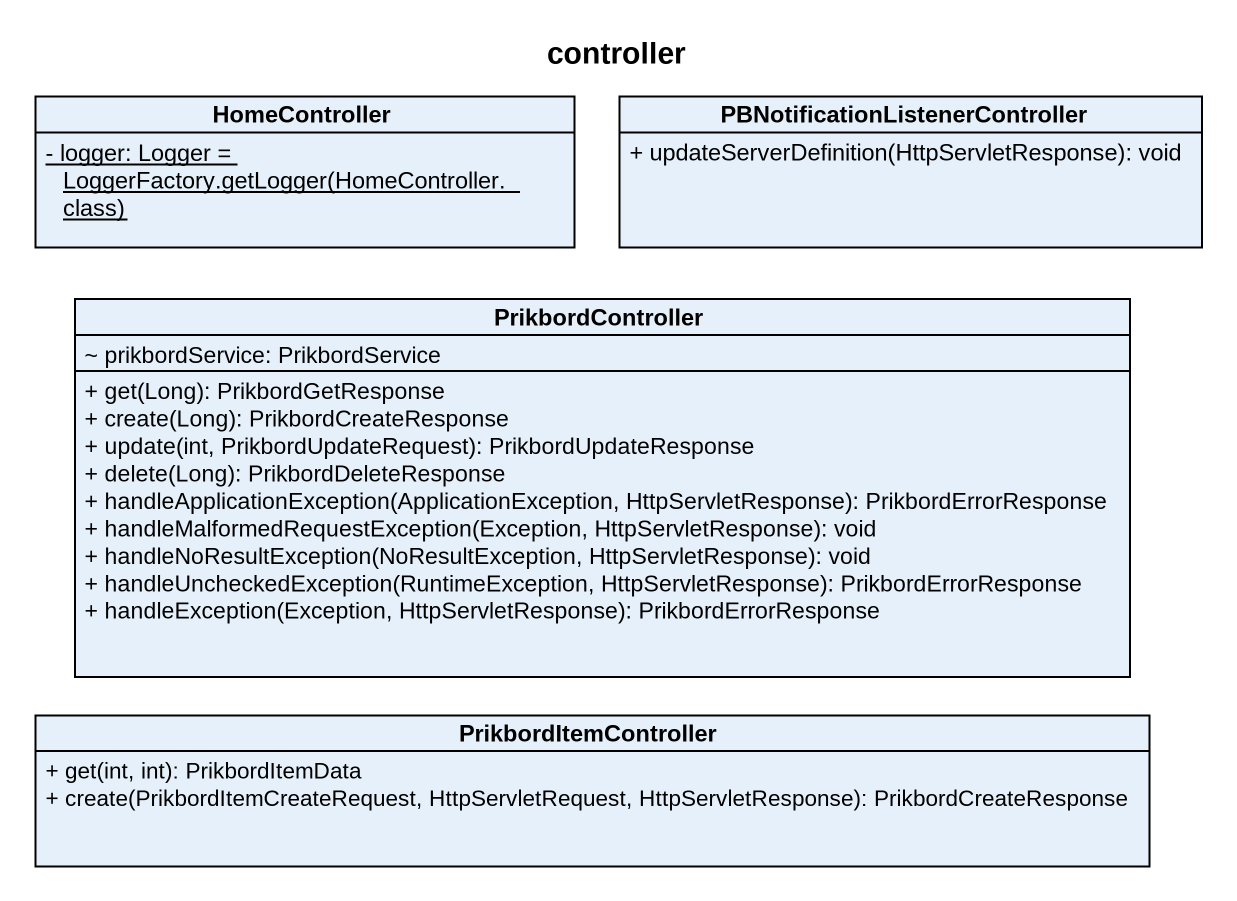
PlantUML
@startuml
title controller
hide circle
hide empty members
skinparam classAttributeIconSize 0
class HomeController {
  {static} {field} - logger: Logger = LoggerFactory.getLogger(HomeController.class)
}
class "PBNotificationListenerController" as PBNotificationListenerContro {
  + updateServerDefinition(HttpServletResponse): void
}
class PrikbordController {
  ~ prikbordService: PrikbordService
  + get(Long): PrikbordGetResponse
  + create(Long): PrikbordCreateResponse
  + update(int, PrikbordUpdateRequest): PrikbordUpdateResponse
  + delete(Long): PrikbordDeleteResponse
  + handleApplicationException(ApplicationException, HttpServletResponse): PrikbordErrorResponse
  + handleMalformedRequestException(Exception, HttpServletResponse): void
  + handleNoResultException(NoResultException, HttpServletResponse): void
  + handleUncheckedException(RuntimeException, HttpServletResponse): PrikbordErrorResponse
  + handleException(Exception, HttpServletResponse): PrikbordErrorResponse
}
class PrikbordItemController {
  + get(int, int): PrikbordItemData
  + create(PrikbordItemCreateRequest, HttpServletRequest, HttpServletResponse): PrikbordCreateResponse
}
@enduml
